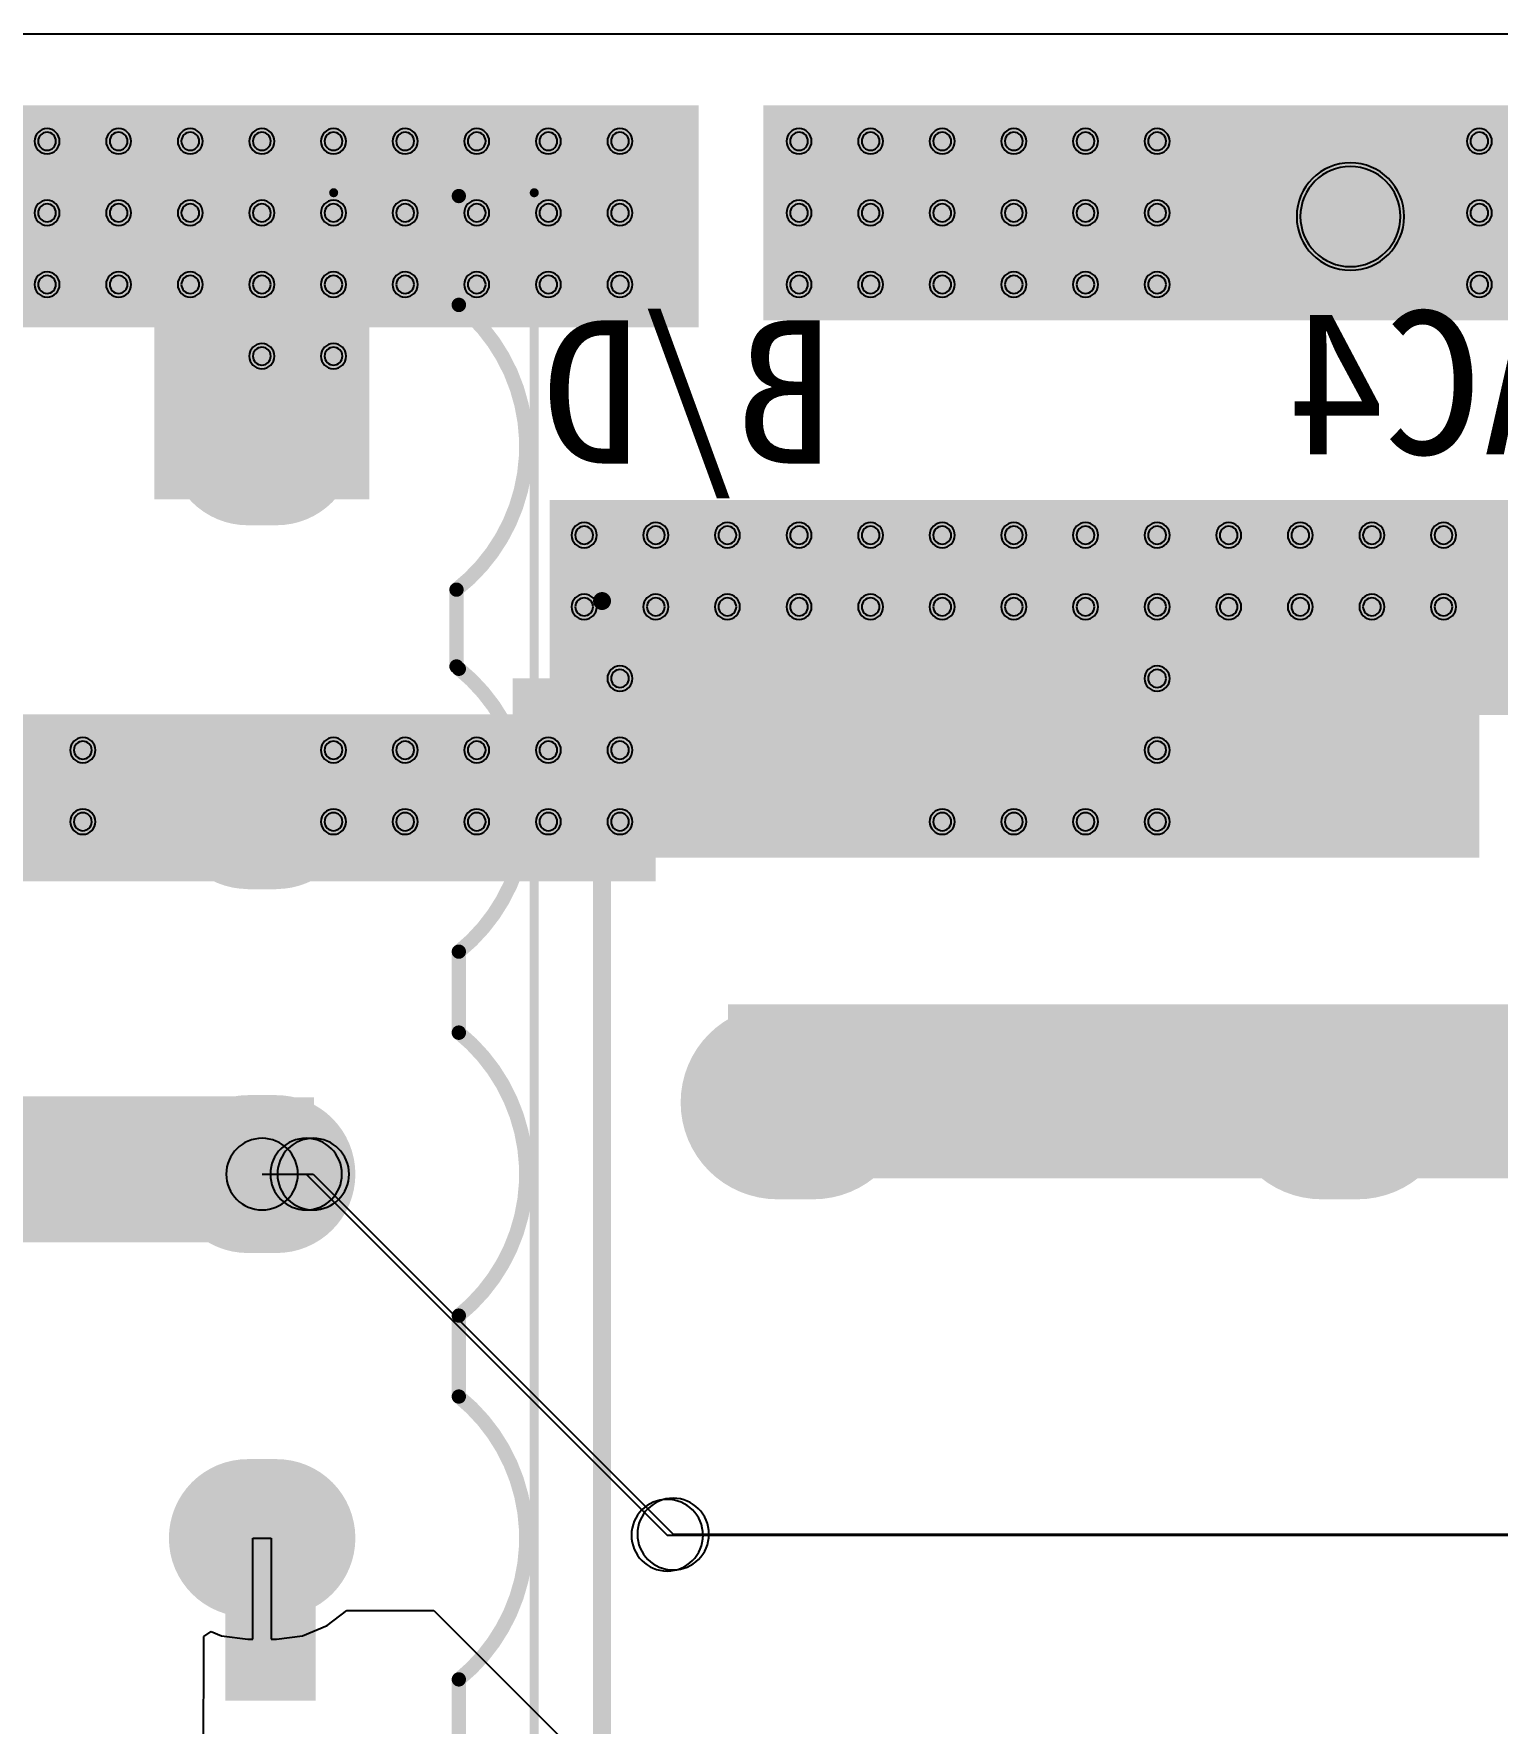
# Model space of a CAD drawing. Header units: inches. Extents: x 32166 to 34772, y 2386 to 4229.
# Drawn here: x 33097.6 to 33185.8, y 3170.2 to 3272.1 of the extents above; entities that cross this region are included whole.
import ezdxf

# ---------------------------------------------------------------- set-up
doc = ezdxf.new("R2010")
doc.units = ezdxf.units.IN
doc.header["$LTSCALE"] = 0.64311
doc.header["$MEASUREMENT"] = 0
for name, color, linetype in [('BOTTOMLAYER', 5, 'CONTINUOUS'), ('BOTTOMOVERLAY', 54, 'CONTINUOUS'), ('BOTTOMSOLDER', 6, 'CONTINUOUS'), ('KEEPOUTLAYER', 6, 'CONTINUOUS'), ('MULTILAYER', 9, 'CONTINUOUS')]:
    doc.layers.add(name, color=color, linetype=linetype)
doc.styles.get("Standard").update_dxf_attribs({"font": 'txt', "width": 0.8})

msp = doc.modelspace()

# ---------------------------------------------------------------- linework, layer by layer
at = {"layer": 'BOTTOMLAYER'}
for p, q in [((33111.34, 3203.28), (33114.43, 3203.28)), ((33114.43, 3203.28), (33136.14, 3181.57)), ((33110.79, 3175.23), (33110.79, 3181.33)), ((33110.79, 3181.33), (33111.89, 3181.33)), ((33111.89, 3181.33), (33111.89, 3175.23)), ((33136.14, 3181.57), (33232.34, 3181.57)), ((33115.26, 3176.05), (33116.45, 3176.97)), ((33116.45, 3176.97), (33121.7, 3176.97)), ((33121.7, 3176.97), (33129.86, 3168.8)), ((33113.78, 3175.44), (33115.26, 3176.05)), ((33107.81, 3165.32), (33107.83, 3175.39)), ((33107.83, 3175.39), (33108.28, 3175.7)), ((33108.28, 3175.7), (33108.9, 3175.44)), ((33108.9, 3175.44), (33110.48, 3175.23)), ((33110.48, 3175.23), (33110.79, 3175.23)), ((33111.89, 3175.23), (33112.21, 3175.23)), ((33112.21, 3175.23), (33113.78, 3175.44))]:
    msp.add_line(p, q, dxfattribs=at)
for points, const_width in [([(33106.4, 3259.48, 1), (33106.4, 3256.89, 1)], 2.59), ([(33110.48, 3249.33, 1), (33110.48, 3245.01, 1)], 4.32), ([(33112.21, 3249.33, 1), (33112.21, 3245.01, 1)], 4.32), ([(33145.13, 3229.63, 1), (33139.73, 3229.63, 1)], 5.4), ([(33147.29, 3229.63, 1), (33141.89, 3229.63, 1)], 5.4), ([(33177.96, 3229.63, 1), (33172.56, 3229.63, 1)], 5.4), ([(33180.12, 3229.63, 1), (33174.72, 3229.63, 1)], 5.4), ([(33154.96, 3232.39, 1), (33154.96, 3229.8, 1)], 2.59), ([(33160.58, 3232.39, 1), (33160.58, 3229.8, 1)], 2.59), ([(33110.48, 3227.38, 1), (33110.48, 3223.06, 1)], 4.32), ([(33112.21, 3227.38, 1), (33112.21, 3223.06, 1)], 4.32), ([(33106.4, 3226.56, 1), (33106.4, 3223.97, 1)], 2.59), ([(33145.13, 3207.6, 1), (33139.73, 3207.6, 1)], 5.4), ([(33147.29, 3207.6, 1), (33141.89, 3207.6, 1)], 5.4), ([(33177.96, 3207.6, 1), (33172.56, 3207.6, 1)], 5.4), ([(33180.12, 3207.6, 1), (33174.72, 3207.6, 1)], 5.4), ([(33156.69, 3208.96, 1), (33156.69, 3205.72, 1)], 3.24), ([(33158.85, 3208.96, 1), (33158.85, 3205.72, 1)], 3.24), ([(33110.48, 3205.44, 1), (33110.48, 3201.12, 1)], 4.32), ([(33112.21, 3205.44, 1), (33112.21, 3201.12, 1)], 4.32), ([(33110.48, 3183.49, 1), (33110.48, 3179.17, 1)], 4.32), ([(33112.21, 3183.49, 1), (33112.21, 3179.17, 1)], 4.32)]:
    msp.add_lwpolyline(points, format="xyb", close=True, dxfattribs=dict(at, const_width=const_width))
for points, const_width in [([(33110.48, 3247.17), (33112.21, 3247.17)], 8.64), ([(33142.43, 3229.63), (33144.59, 3229.63)], 10.8), ([(33175.26, 3229.63), (33177.42, 3229.63)], 10.8), ([(33160.58, 3231.1), (33154.96, 3231.1)], 5.18), ([(33110.48, 3225.22), (33112.21, 3225.22)], 8.64), ([(33142.43, 3207.6), (33144.59, 3207.6)], 10.8), ([(33175.26, 3207.6), (33177.42, 3207.6)], 10.8), ([(33158.85, 3207.34), (33156.69, 3207.34)], 6.48), ([(33110.48, 3203.28), (33112.21, 3203.28)], 8.64), ([(33110.48, 3181.33), (33112.21, 3181.33)], 8.64)]:
    msp.add_lwpolyline(points, dxfattribs=dict(at, const_width=const_width))
for centre, radius, start, end in [((33098.37, 3265.57), 0.54, 0, 180), ((33098.37, 3265.57), 0.54, 180, 0), ((33102.69, 3265.57), 0.54, 0, 180), ((33102.69, 3265.57), 0.54, 180, 0), ((33107.01, 3265.57), 0.54, 0, 180), ((33107.01, 3265.57), 0.54, 180, 0), ((33111.33, 3265.57), 0.54, 0, 180), ((33111.33, 3265.57), 0.54, 180, 0), ((33115.65, 3265.57), 0.54, 0, 180), ((33115.65, 3265.57), 0.54, 180, 0), ((33119.97, 3265.57), 0.54, 0, 180), ((33119.97, 3265.57), 0.54, 180, 0), ((33124.29, 3265.57), 0.54, 0, 180), ((33124.29, 3265.57), 0.54, 180, 0), ((33128.61, 3265.57), 0.54, 0, 180), ((33128.61, 3265.57), 0.54, 180, 0), ((33132.93, 3265.57), 0.54, 0, 180), ((33132.93, 3265.57), 0.54, 180, 0), ((33143.73, 3265.57), 0.54, 0, 180), ((33143.73, 3265.57), 0.54, 180, 0), ((33148.05, 3265.57), 0.54, 0, 180), ((33148.05, 3265.57), 0.54, 180, 0), ((33152.37, 3265.57), 0.54, 0, 180), ((33152.37, 3265.57), 0.54, 180, 0), ((33156.69, 3265.57), 0.54, 0, 180), ((33156.69, 3265.57), 0.54, 180, 0), ((33161.01, 3265.57), 0.54, 0, 180), ((33161.01, 3265.57), 0.54, 180, 0), ((33165.33, 3265.57), 0.54, 0, 180), ((33165.33, 3265.57), 0.54, 180, 0), ((33184.77, 3265.57), 0.54, 0, 180), ((33184.77, 3265.57), 0.54, 180, 0), ((33176.99, 3261.03), 3.02, 0, 180), ((33098.37, 3261.25), 0.54, 0, 180), ((33102.69, 3261.25), 0.54, 0, 180), ((33107.01, 3261.25), 0.54, 0, 180), ((33111.33, 3261.25), 0.54, 0, 180), ((33115.65, 3261.25), 0.54, 0, 180), ((33119.97, 3261.25), 0.54, 0, 180), ((33124.29, 3261.25), 0.54, 0, 180), ((33128.61, 3261.25), 0.54, 0, 180), ((33132.93, 3261.25), 0.54, 0, 180), ((33143.73, 3261.25), 0.54, 0, 180), ((33148.05, 3261.25), 0.54, 0, 180), ((33152.37, 3261.25), 0.54, 0, 180), ((33156.69, 3261.25), 0.54, 0, 180), ((33161.01, 3261.25), 0.54, 0, 180), ((33165.33, 3261.25), 0.54, 0, 180), ((33184.77, 3261.25), 0.54, 0, 180), ((33098.37, 3261.25), 0.54, 180, 0), ((33102.69, 3261.25), 0.54, 180, 0), ((33107.01, 3261.25), 0.54, 180, 0), ((33111.33, 3261.25), 0.54, 180, 0), ((33115.65, 3261.25), 0.54, 180, 0), ((33119.97, 3261.25), 0.54, 180, 0), ((33124.29, 3261.25), 0.54, 180, 0), ((33128.61, 3261.25), 0.54, 180, 0), ((33132.93, 3261.25), 0.54, 180, 0), ((33143.73, 3261.25), 0.54, 180, 0), ((33148.05, 3261.25), 0.54, 180, 0), ((33152.37, 3261.25), 0.54, 180, 0), ((33156.69, 3261.25), 0.54, 180, 0), ((33161.01, 3261.25), 0.54, 180, 0), ((33165.33, 3261.25), 0.54, 180, 0), ((33176.99, 3261.03), 3.02, 180, 0), ((33184.77, 3261.25), 0.54, 180, 0), ((33098.37, 3256.93), 0.54, 0, 180), ((33102.69, 3256.93), 0.54, 0, 180), ((33107.01, 3256.93), 0.54, 0, 180), ((33111.33, 3256.93), 0.54, 0, 180), ((33115.65, 3256.93), 0.54, 0, 180), ((33119.97, 3256.93), 0.54, 0, 180), ((33124.29, 3256.93), 0.54, 0, 180), ((33128.61, 3256.93), 0.54, 0, 180), ((33132.93, 3256.93), 0.54, 0, 180), ((33143.73, 3256.93), 0.54, 0, 180), ((33148.05, 3256.93), 0.54, 0, 180), ((33152.37, 3256.93), 0.54, 0, 180), ((33156.69, 3256.93), 0.54, 0, 180), ((33161.01, 3256.93), 0.54, 0, 180), ((33165.33, 3256.93), 0.54, 0, 180), ((33184.77, 3256.93), 0.54, 0, 180), ((33098.37, 3256.93), 0.54, 180, 0), ((33102.69, 3256.93), 0.54, 180, 0), ((33107.01, 3256.93), 0.54, 180, 0), ((33111.33, 3256.93), 0.54, 180, 0), ((33115.65, 3256.93), 0.54, 180, 0), ((33119.97, 3256.93), 0.54, 180, 0), ((33124.29, 3256.93), 0.54, 180, 0), ((33128.61, 3256.93), 0.54, 180, 0), ((33132.93, 3256.93), 0.54, 180, 0), ((33143.73, 3256.93), 0.54, 180, 0), ((33148.05, 3256.93), 0.54, 180, 0), ((33152.37, 3256.93), 0.54, 180, 0), ((33156.69, 3256.93), 0.54, 180, 0), ((33161.01, 3256.93), 0.54, 180, 0), ((33165.33, 3256.93), 0.54, 180, 0), ((33184.77, 3256.93), 0.54, 180, 0), ((33111.33, 3252.61), 0.54, 0, 180), ((33111.33, 3252.61), 0.54, 180, 0), ((33115.65, 3252.61), 0.54, 0, 180), ((33115.65, 3252.61), 0.54, 180, 0), ((33130.77, 3241.81), 0.54, 0, 180), ((33130.77, 3241.81), 0.54, 0, 180), ((33135.09, 3241.81), 0.54, 0, 180), ((33139.41, 3241.81), 0.54, 0, 180), ((33143.73, 3241.81), 0.54, 0, 180), ((33148.05, 3241.81), 0.54, 0, 180), ((33152.37, 3241.81), 0.54, 0, 180), ((33156.69, 3241.81), 0.54, 0, 180), ((33161.01, 3241.81), 0.54, 0, 180), ((33165.33, 3241.81), 0.54, 0, 180), ((33169.65, 3241.81), 0.54, 0, 180), ((33173.97, 3241.81), 0.54, 0, 180), ((33178.29, 3241.81), 0.54, 0, 180), ((33182.61, 3241.81), 0.54, 0, 180), ((33130.77, 3241.81), 0.54, 180, 0), ((33130.77, 3241.81), 0.54, 180, 0), ((33135.09, 3241.81), 0.54, 180, 0), ((33139.41, 3241.81), 0.54, 180, 0), ((33143.73, 3241.81), 0.54, 180, 0), ((33148.05, 3241.81), 0.54, 180, 0), ((33152.37, 3241.81), 0.54, 180, 0), ((33156.69, 3241.81), 0.54, 180, 0), ((33161.01, 3241.81), 0.54, 180, 0), ((33165.33, 3241.81), 0.54, 180, 0), ((33169.65, 3241.81), 0.54, 180, 0), ((33173.97, 3241.81), 0.54, 180, 0), ((33178.29, 3241.81), 0.54, 180, 0), ((33182.61, 3241.81), 0.54, 180, 0), ((33130.77, 3237.49), 0.54, 0, 180), ((33135.09, 3237.49), 0.54, 0, 180), ((33135.09, 3237.49), 0.54, 0, 180), ((33139.41, 3237.49), 0.54, 0, 180), ((33143.73, 3237.49), 0.54, 0, 180), ((33148.05, 3237.49), 0.54, 0, 180), ((33148.05, 3237.49), 0.54, 0, 180), ((33152.37, 3237.49), 0.54, 0, 180), ((33156.69, 3237.49), 0.54, 0, 180), ((33161.01, 3237.49), 0.54, 0, 180), ((33161.01, 3237.49), 0.54, 0, 180), ((33165.33, 3237.49), 0.54, 0, 180), ((33169.65, 3237.49), 0.54, 0, 180), ((33173.97, 3237.49), 0.54, 0, 180), ((33173.97, 3237.49), 0.54, 0, 180), ((33178.29, 3237.49), 0.54, 0, 180), ((33182.61, 3237.49), 0.54, 0, 180), ((33130.77, 3237.49), 0.54, 180, 0), ((33135.09, 3237.49), 0.54, 180, 0), ((33135.09, 3237.49), 0.54, 180, 0), ((33139.41, 3237.49), 0.54, 180, 0), ((33143.73, 3237.49), 0.54, 180, 0), ((33148.05, 3237.49), 0.54, 180, 0), ((33148.05, 3237.49), 0.54, 180, 0), ((33152.37, 3237.49), 0.54, 180, 0), ((33156.69, 3237.49), 0.54, 180, 0), ((33161.01, 3237.49), 0.54, 180, 0), ((33161.01, 3237.49), 0.54, 180, 0), ((33165.33, 3237.49), 0.54, 180, 0), ((33169.65, 3237.49), 0.54, 180, 0), ((33173.97, 3237.49), 0.54, 180, 0), ((33173.97, 3237.49), 0.54, 180, 0), ((33178.29, 3237.49), 0.54, 180, 0), ((33182.61, 3237.49), 0.54, 180, 0), ((33132.93, 3233.17), 0.54, 0, 180), ((33132.93, 3233.17), 0.54, 180, 0), ((33165.33, 3233.17), 0.54, 0, 180), ((33165.33, 3233.17), 0.54, 180, 0), ((33100.53, 3228.85), 0.54, 0, 180), ((33100.53, 3228.85), 0.54, 180, 0), ((33115.65, 3228.85), 0.54, 0, 180), ((33115.65, 3228.85), 0.54, 180, 0), ((33119.97, 3228.85), 0.54, 0, 180), ((33119.97, 3228.85), 0.54, 180, 0), ((33124.29, 3228.85), 0.54, 0, 180), ((33124.29, 3228.85), 0.54, 180, 0), ((33128.61, 3228.85), 0.54, 0, 180), ((33128.61, 3228.85), 0.54, 0, 180), ((33128.61, 3228.85), 0.54, 180, 0), ((33128.61, 3228.85), 0.54, 180, 0), ((33132.93, 3228.85), 0.54, 0, 180), ((33132.93, 3228.85), 0.54, 0, 180), ((33132.93, 3228.85), 0.54, 180, 0), ((33132.93, 3228.85), 0.54, 180, 0), ((33165.33, 3228.85), 0.54, 0, 180), ((33165.33, 3228.85), 0.54, 180, 0), ((33100.53, 3224.53), 0.54, 0, 180), ((33115.65, 3224.53), 0.54, 0, 180), ((33119.97, 3224.53), 0.54, 0, 180), ((33124.29, 3224.53), 0.54, 0, 180), ((33128.61, 3224.53), 0.54, 0, 180), ((33132.93, 3224.53), 0.54, 0, 180), ((33152.37, 3224.53), 0.54, 0, 180), ((33156.69, 3224.53), 0.54, 0, 180), ((33161.01, 3224.53), 0.54, 0, 180), ((33161.01, 3224.53), 0.54, 0, 180), ((33165.33, 3224.53), 0.54, 0, 180), ((33165.33, 3224.53), 0.54, 0, 180), ((33100.53, 3224.53), 0.54, 180, 0), ((33115.65, 3224.53), 0.54, 180, 0), ((33119.97, 3224.53), 0.54, 180, 0), ((33124.29, 3224.53), 0.54, 180, 0), ((33128.61, 3224.53), 0.54, 180, 0), ((33132.93, 3224.53), 0.54, 180, 0), ((33152.37, 3224.53), 0.54, 180, 0), ((33156.69, 3224.53), 0.54, 180, 0), ((33161.01, 3224.53), 0.54, 180, 0), ((33161.01, 3224.53), 0.54, 180, 0), ((33165.33, 3224.53), 0.54, 180, 0), ((33165.33, 3224.53), 0.54, 180, 0), ((33111.34, 3203.28), 2.16, 0, 180), ((33114.43, 3203.28), 2.16, 0, 180), ((33114.43, 3203.28), 2.16, 0, 180), ((33111.34, 3203.28), 2.16, 180, 0), ((33114.43, 3203.28), 2.16, 180, 0), ((33114.43, 3203.28), 2.16, 180, 0), ((33136.14, 3181.57), 2.16, 0, 180), ((33136.14, 3181.57), 2.16, 0, 180), ((33136.14, 3181.57), 2.16, 180, 0), ((33136.14, 3181.57), 2.16, 180, 0)]:
    msp.add_arc(centre, radius, start, end, dxfattribs=at)
for points in [[(33065.97, 3254.77), (33137.25, 3254.77), (33065.97, 3267.73), (33137.25, 3267.73)], [(33141.57, 3254.77), (33614.61, 3254.77), (33141.57, 3267.73), (33614.61, 3267.73)], [(33104.85, 3243.97), (33117.81, 3243.97), (33104.85, 3261.25), (33117.81, 3261.25)], [(33128.69, 3230.97), (33196.47, 3230.97), (33128.69, 3243.93), (33196.47, 3243.93)], [(33126.45, 3222.37), (33184.77, 3222.37), (33126.45, 3233.17), (33184.77, 3233.17)], [(33090.42, 3220.93), (33135.09, 3220.93), (33090.42, 3231.01), (33135.09, 3231.01)], [(33139.45, 3203.02), (33215.01, 3203.02), (33139.45, 3213.51), (33215.01, 3213.51)], [(33077.46, 3199.33), (33111.34, 3199.33), (33077.46, 3207.97), (33111.34, 3207.97)], [(33109.12, 3171.52), (33114.57, 3171.52), (33109.12, 3181.11), (33114.57, 3181.11)]]:
    msp.add_solid(points, dxfattribs=at)
at = {"layer": 'BOTTOMOVERLAY'}
for points, const_width in [([(33090.61, 3262.46), (33115.66, 3262.46)], 0.549), ([(33115.66, 3262.46), (33127.76, 3262.46)], 0.549), ([(33123.21, 3255.7), (33123.21, 3262.26)], 0.864), ([(33127.76, 3100.2), (33127.76, 3262.46)], 0.549), ([(33123.07, 3233.9), (33123.07, 3238.53)], 0.864), ([(33131.85, 3237.84), (33188.01, 3237.84)], 1.08), ([(33131.85, 3112.56), (33131.85, 3237.84)], 1.08), ([(33123.21, 3211.81), (33123.21, 3216.69)], 0.864), ([(33123.21, 3189.86), (33123.21, 3194.75)], 0.864), ([(33123.21, 3167.92), (33123.21, 3172.8)], 0.864)]:
    msp.add_lwpolyline(points, dxfattribs=dict(at, const_width=const_width))
for points, const_width in [([(33115.66, 3262.6, 1), (33115.66, 3262.33, 1)], 0.274), ([(33115.66, 3262.6, 1), (33115.66, 3262.33, 1)], 0.274), ([(33123.21, 3262.48, 1), (33123.21, 3262.05, 1)], 0.432), ([(33127.76, 3262.6, 1), (33127.76, 3262.33, 1)], 0.274), ([(33127.76, 3262.6, 1), (33127.76, 3262.33, 1)], 0.274), ([(33123.21, 3255.92, 1), (33123.21, 3255.48, 1)], 0.432), ([(33123.21, 3255.92, 1), (33123.21, 3255.48, 1)], 0.432), ([(33123.07, 3238.74, 1), (33123.07, 3238.31, 1)], 0.432), ([(33123.07, 3238.74, 1), (33123.07, 3238.31, 1)], 0.432), ([(33132.12, 3237.84, 1), (33131.58, 3237.84, 1)], 0.54), ([(33132.12, 3237.84, 1), (33131.58, 3237.84, 1)], 0.54), ([(33123.07, 3234.11, 1), (33123.07, 3233.68, 1)], 0.432), ([(33123.21, 3233.97, 1), (33123.21, 3233.54, 1)], 0.432), ([(33123.21, 3216.91, 1), (33123.21, 3216.48, 1)], 0.432), ([(33123.21, 3216.91, 1), (33123.21, 3216.48, 1)], 0.432), ([(33123.21, 3212.03, 1), (33123.21, 3211.59, 1)], 0.432), ([(33123.21, 3212.03, 1), (33123.21, 3211.59, 1)], 0.432), ([(33123.21, 3194.96, 1), (33123.21, 3194.53, 1)], 0.432), ([(33123.21, 3194.96, 1), (33123.21, 3194.53, 1)], 0.432), ([(33123.21, 3190.08, 1), (33123.21, 3189.65, 1)], 0.432), ([(33123.21, 3190.08, 1), (33123.21, 3189.65, 1)], 0.432), ([(33123.21, 3173.02, 1), (33123.21, 3172.59, 1)], 0.432), ([(33123.21, 3173.02, 1), (33123.21, 3172.59, 1)], 0.432)]:
    msp.add_lwpolyline(points, format="xyb", close=True, dxfattribs=dict(at, const_width=const_width))
at = {"layer": 'BOTTOMOVERLAY', "const_width": 0.864}
for points in [[(33123.21, 3255.7, -0.482386), (33123.07, 3238.53)], [(33123.21, 3233.76, -0.477243), (33123.21, 3216.69)], [(33123.21, 3211.81, -0.477243), (33123.21, 3194.75)], [(33123.21, 3189.86, -0.477246), (33123.21, 3172.8)]]:
    msp.add_lwpolyline(points, format="xyb", dxfattribs=at)
at = {"layer": 'BOTTOMSOLDER'}
for p, q in [((33111.34, 3203.28), (33114, 3203.28)), ((33114, 3203.28), (33135.78, 3181.5)), ((33135.78, 3181.5), (33237, 3181.5))]:
    msp.add_line(p, q, dxfattribs=at)
for points, const_width in [([(33106.4, 3259.7, 1), (33106.4, 3256.67, 1)], 3.03), ([(33110.48, 3249.55, 1), (33110.48, 3244.79, 1)], 4.76), ([(33112.21, 3249.55, 1), (33112.21, 3244.79, 1)], 4.76), ([(33145.35, 3229.63, 1), (33139.51, 3229.63, 1)], 5.84), ([(33147.51, 3229.63, 1), (33141.67, 3229.63, 1)], 5.84), ([(33178.18, 3229.63, 1), (33172.34, 3229.63, 1)], 5.84), ([(33180.34, 3229.63, 1), (33174.5, 3229.63, 1)], 5.84), ([(33154.96, 3232.61, 1), (33154.96, 3229.58, 1)], 3.03), ([(33160.58, 3232.61, 1), (33160.58, 3229.58, 1)], 3.03), ([(33110.48, 3227.6, 1), (33110.48, 3222.85, 1)], 4.76), ([(33112.21, 3227.6, 1), (33112.21, 3222.85, 1)], 4.76), ([(33106.4, 3226.78, 1), (33106.4, 3223.75, 1)], 3.03), ([(33145.35, 3207.6, 1), (33139.51, 3207.6, 1)], 5.84), ([(33147.51, 3207.6, 1), (33141.67, 3207.6, 1)], 5.84), ([(33178.18, 3207.6, 1), (33172.34, 3207.6, 1)], 5.84), ([(33180.34, 3207.6, 1), (33174.5, 3207.6, 1)], 5.84), ([(33156.69, 3209.18, 1), (33156.69, 3205.5, 1)], 3.68), ([(33158.85, 3209.18, 1), (33158.85, 3205.5, 1)], 3.68), ([(33110.48, 3205.66, 1), (33110.48, 3200.9, 1)], 4.76), ([(33112.21, 3205.66, 1), (33112.21, 3200.9, 1)], 4.76), ([(33110.48, 3183.71, 1), (33110.48, 3178.95, 1)], 4.76), ([(33112.21, 3183.71, 1), (33112.21, 3178.95, 1)], 4.76)]:
    msp.add_lwpolyline(points, format="xyb", close=True, dxfattribs=dict(at, const_width=const_width))
for points, const_width in [([(33110.48, 3247.17), (33112.21, 3247.17)], 9.52), ([(33142.43, 3229.63), (33144.59, 3229.63)], 11.68), ([(33175.26, 3229.63), (33177.42, 3229.63)], 11.68), ([(33160.58, 3231.1), (33154.96, 3231.1)], 6.06), ([(33110.48, 3225.22), (33112.21, 3225.22)], 9.52), ([(33142.43, 3207.6), (33144.59, 3207.6)], 11.68), ([(33175.26, 3207.6), (33177.42, 3207.6)], 11.68), ([(33158.85, 3207.34), (33156.69, 3207.34)], 7.36), ([(33110.48, 3203.28), (33112.21, 3203.28)], 9.52), ([(33110.48, 3181.33), (33112.21, 3181.33)], 9.52)]:
    msp.add_lwpolyline(points, dxfattribs=dict(at, const_width=const_width))
for centre, radius, start, end in [((33098.37, 3265.57), 0.759, 0, 180), ((33098.37, 3265.57), 0.759, 180, 0), ((33102.69, 3265.57), 0.759, 0, 180), ((33102.69, 3265.57), 0.759, 180, 0), ((33107.01, 3265.57), 0.759, 0, 180), ((33107.01, 3265.57), 0.759, 180, 0), ((33111.33, 3265.57), 0.759, 0, 180), ((33111.33, 3265.57), 0.759, 180, 0), ((33115.65, 3265.57), 0.759, 0, 180), ((33115.65, 3265.57), 0.759, 180, 0), ((33119.97, 3265.57), 0.759, 0, 180), ((33119.97, 3265.57), 0.759, 180, 0), ((33124.29, 3265.57), 0.759, 0, 180), ((33124.29, 3265.57), 0.759, 180, 0), ((33128.61, 3265.57), 0.759, 0, 180), ((33128.61, 3265.57), 0.759, 180, 0), ((33132.93, 3265.57), 0.759, 0, 180), ((33132.93, 3265.57), 0.759, 180, 0), ((33143.73, 3265.57), 0.759, 0, 180), ((33143.73, 3265.57), 0.759, 180, 0), ((33148.05, 3265.57), 0.759, 0, 180), ((33148.05, 3265.57), 0.759, 180, 0), ((33152.37, 3265.57), 0.759, 0, 180), ((33152.37, 3265.57), 0.759, 180, 0), ((33156.69, 3265.57), 0.759, 0, 180), ((33156.69, 3265.57), 0.759, 180, 0), ((33161.01, 3265.57), 0.759, 0, 180), ((33161.01, 3265.57), 0.759, 180, 0), ((33165.33, 3265.57), 0.759, 0, 180), ((33165.33, 3265.57), 0.759, 180, 0), ((33184.77, 3265.57), 0.759, 0, 180), ((33184.77, 3265.57), 0.759, 180, 0), ((33176.99, 3261.03), 3.24, 0, 180), ((33098.37, 3261.25), 0.759, 0, 180), ((33102.69, 3261.25), 0.759, 0, 180), ((33107.01, 3261.25), 0.759, 0, 180), ((33111.33, 3261.25), 0.759, 0, 180), ((33115.65, 3261.25), 0.759, 0, 180), ((33119.97, 3261.25), 0.759, 0, 180), ((33124.29, 3261.25), 0.759, 0, 180), ((33128.61, 3261.25), 0.759, 0, 180), ((33132.93, 3261.25), 0.759, 0, 180), ((33143.73, 3261.25), 0.759, 0, 180), ((33148.05, 3261.25), 0.759, 0, 180), ((33152.37, 3261.25), 0.759, 0, 180), ((33156.69, 3261.25), 0.759, 0, 180), ((33161.01, 3261.25), 0.759, 0, 180), ((33165.33, 3261.25), 0.759, 0, 180), ((33184.77, 3261.25), 0.759, 0, 180), ((33098.37, 3261.25), 0.759, 180, 0), ((33102.69, 3261.25), 0.759, 180, 0), ((33107.01, 3261.25), 0.759, 180, 0), ((33111.33, 3261.25), 0.759, 180, 0), ((33115.65, 3261.25), 0.759, 180, 0), ((33119.97, 3261.25), 0.759, 180, 0), ((33124.29, 3261.25), 0.759, 180, 0), ((33128.61, 3261.25), 0.759, 180, 0), ((33132.93, 3261.25), 0.759, 180, 0), ((33143.73, 3261.25), 0.759, 180, 0), ((33148.05, 3261.25), 0.759, 180, 0), ((33152.37, 3261.25), 0.759, 180, 0), ((33156.69, 3261.25), 0.759, 180, 0), ((33161.01, 3261.25), 0.759, 180, 0), ((33165.33, 3261.25), 0.759, 180, 0), ((33176.99, 3261.03), 3.24, 180, 0), ((33184.77, 3261.25), 0.759, 180, 0), ((33098.37, 3256.93), 0.759, 0, 180), ((33102.69, 3256.93), 0.759, 0, 180), ((33107.01, 3256.93), 0.759, 0, 180), ((33111.33, 3256.93), 0.759, 0, 180), ((33115.65, 3256.93), 0.759, 0, 180), ((33119.97, 3256.93), 0.759, 0, 180), ((33124.29, 3256.93), 0.759, 0, 180), ((33128.61, 3256.93), 0.759, 0, 180), ((33132.93, 3256.93), 0.759, 0, 180), ((33143.73, 3256.93), 0.759, 0, 180), ((33148.05, 3256.93), 0.759, 0, 180), ((33152.37, 3256.93), 0.759, 0, 180), ((33156.69, 3256.93), 0.759, 0, 180), ((33161.01, 3256.93), 0.759, 0, 180), ((33165.33, 3256.93), 0.759, 0, 180), ((33184.77, 3256.93), 0.759, 0, 180), ((33098.37, 3256.93), 0.759, 180, 0), ((33102.69, 3256.93), 0.759, 180, 0), ((33107.01, 3256.93), 0.759, 180, 0), ((33111.33, 3256.93), 0.759, 180, 0), ((33115.65, 3256.93), 0.759, 180, 0), ((33119.97, 3256.93), 0.759, 180, 0), ((33124.29, 3256.93), 0.759, 180, 0), ((33128.61, 3256.93), 0.759, 180, 0), ((33132.93, 3256.93), 0.759, 180, 0), ((33143.73, 3256.93), 0.759, 180, 0), ((33148.05, 3256.93), 0.759, 180, 0), ((33152.37, 3256.93), 0.759, 180, 0), ((33156.69, 3256.93), 0.759, 180, 0), ((33161.01, 3256.93), 0.759, 180, 0), ((33165.33, 3256.93), 0.759, 180, 0), ((33184.77, 3256.93), 0.759, 180, 0), ((33111.33, 3252.61), 0.759, 0, 180), ((33115.65, 3252.61), 0.759, 0, 180), ((33111.33, 3252.61), 0.759, 180, 0), ((33115.65, 3252.61), 0.759, 180, 0), ((33130.77, 3241.81), 0.759, 0, 180), ((33130.77, 3241.81), 0.759, 0, 180), ((33135.09, 3241.81), 0.759, 0, 180), ((33139.41, 3241.81), 0.759, 0, 180), ((33143.73, 3241.81), 0.759, 0, 180), ((33148.05, 3241.81), 0.759, 0, 180), ((33152.37, 3241.81), 0.759, 0, 180), ((33156.69, 3241.81), 0.759, 0, 180), ((33161.01, 3241.81), 0.759, 0, 180), ((33165.33, 3241.81), 0.759, 0, 180), ((33169.65, 3241.81), 0.759, 0, 180), ((33173.97, 3241.81), 0.759, 0, 180), ((33178.29, 3241.81), 0.759, 0, 180), ((33182.61, 3241.81), 0.759, 0, 180), ((33130.77, 3241.81), 0.759, 180, 0), ((33130.77, 3241.81), 0.759, 180, 0), ((33135.09, 3241.81), 0.759, 180, 0), ((33139.41, 3241.81), 0.759, 180, 0), ((33143.73, 3241.81), 0.759, 180, 0), ((33148.05, 3241.81), 0.759, 180, 0), ((33152.37, 3241.81), 0.759, 180, 0), ((33156.69, 3241.81), 0.759, 180, 0), ((33161.01, 3241.81), 0.759, 180, 0), ((33165.33, 3241.81), 0.759, 180, 0), ((33169.65, 3241.81), 0.759, 180, 0), ((33173.97, 3241.81), 0.759, 180, 0), ((33178.29, 3241.81), 0.759, 180, 0), ((33182.61, 3241.81), 0.759, 180, 0), ((33130.77, 3237.49), 0.759, 0, 180), ((33135.09, 3237.49), 0.759, 0, 180), ((33135.09, 3237.49), 0.759, 0, 180), ((33139.41, 3237.49), 0.759, 0, 180), ((33143.73, 3237.49), 0.759, 0, 180), ((33148.05, 3237.49), 0.759, 0, 180), ((33148.05, 3237.49), 0.759, 0, 180), ((33152.37, 3237.49), 0.759, 0, 180), ((33156.69, 3237.49), 0.759, 0, 180), ((33161.01, 3237.49), 0.759, 0, 180), ((33161.01, 3237.49), 0.759, 0, 180), ((33165.33, 3237.49), 0.759, 0, 180), ((33169.65, 3237.49), 0.759, 0, 180), ((33173.97, 3237.49), 0.759, 0, 180), ((33173.97, 3237.49), 0.759, 0, 180), ((33178.29, 3237.49), 0.759, 0, 180), ((33182.61, 3237.49), 0.759, 0, 180), ((33130.77, 3237.49), 0.759, 180, 0), ((33135.09, 3237.49), 0.759, 180, 0), ((33135.09, 3237.49), 0.759, 180, 0), ((33139.41, 3237.49), 0.759, 180, 0), ((33143.73, 3237.49), 0.759, 180, 0), ((33148.05, 3237.49), 0.759, 180, 0), ((33148.05, 3237.49), 0.759, 180, 0), ((33152.37, 3237.49), 0.759, 180, 0), ((33156.69, 3237.49), 0.759, 180, 0), ((33161.01, 3237.49), 0.759, 180, 0), ((33161.01, 3237.49), 0.759, 180, 0), ((33165.33, 3237.49), 0.759, 180, 0), ((33169.65, 3237.49), 0.759, 180, 0), ((33173.97, 3237.49), 0.759, 180, 0), ((33173.97, 3237.49), 0.759, 180, 0), ((33178.29, 3237.49), 0.759, 180, 0), ((33182.61, 3237.49), 0.759, 180, 0), ((33132.93, 3233.17), 0.759, 0, 180), ((33165.33, 3233.17), 0.759, 0, 180), ((33132.93, 3233.17), 0.759, 180, 0), ((33165.33, 3233.17), 0.759, 180, 0), ((33100.53, 3228.85), 0.759, 0, 180), ((33100.53, 3228.85), 0.759, 180, 0), ((33115.65, 3228.85), 0.759, 0, 180), ((33115.65, 3228.85), 0.759, 180, 0), ((33119.97, 3228.85), 0.759, 0, 180), ((33119.97, 3228.85), 0.759, 180, 0), ((33124.29, 3228.85), 0.759, 0, 180), ((33124.29, 3228.85), 0.759, 180, 0), ((33128.61, 3228.85), 0.759, 0, 180), ((33128.61, 3228.85), 0.759, 0, 180), ((33128.61, 3228.85), 0.759, 180, 0), ((33128.61, 3228.85), 0.759, 180, 0), ((33132.93, 3228.85), 0.759, 0, 180), ((33132.93, 3228.85), 0.759, 0, 180), ((33132.93, 3228.85), 0.759, 180, 0), ((33132.93, 3228.85), 0.759, 180, 0), ((33165.33, 3228.85), 0.759, 0, 180), ((33165.33, 3228.85), 0.759, 180, 0), ((33100.53, 3224.53), 0.759, 0, 180), ((33115.65, 3224.53), 0.759, 0, 180), ((33119.97, 3224.53), 0.759, 0, 180), ((33124.29, 3224.53), 0.759, 0, 180), ((33128.61, 3224.53), 0.759, 0, 180), ((33132.93, 3224.53), 0.759, 0, 180), ((33152.37, 3224.53), 0.759, 0, 180), ((33156.69, 3224.53), 0.759, 0, 180), ((33161.01, 3224.53), 0.759, 0, 180), ((33161.01, 3224.53), 0.759, 0, 180), ((33165.33, 3224.53), 0.759, 0, 180), ((33165.33, 3224.53), 0.759, 0, 180), ((33100.53, 3224.53), 0.759, 180, 0), ((33115.65, 3224.53), 0.759, 180, 0), ((33119.97, 3224.53), 0.759, 180, 0), ((33124.29, 3224.53), 0.759, 180, 0), ((33128.61, 3224.53), 0.759, 180, 0), ((33132.93, 3224.53), 0.759, 180, 0), ((33152.37, 3224.53), 0.759, 180, 0), ((33156.69, 3224.53), 0.759, 180, 0), ((33161.01, 3224.53), 0.759, 180, 0), ((33161.01, 3224.53), 0.759, 180, 0), ((33165.33, 3224.53), 0.759, 180, 0), ((33165.33, 3224.53), 0.759, 180, 0), ((33111.34, 3203.28), 2.16, 0, 180), ((33114, 3203.28), 2.16, 0, 180), ((33114, 3203.28), 2.16, 0, 180), ((33111.34, 3203.28), 2.16, 180, 0), ((33114, 3203.28), 2.16, 180, 0), ((33114, 3203.28), 2.16, 180, 0), ((33135.78, 3181.5), 2.16, 0, 180), ((33135.78, 3181.5), 2.16, 0, 180), ((33135.78, 3181.5), 2.16, 180, 0), ((33135.78, 3181.5), 2.16, 180, 0)]:
    msp.add_arc(centre, radius, start, end, dxfattribs=at)
for points in [[(33065.97, 3254.34), (33137.68, 3254.34), (33065.97, 3267.73), (33137.68, 3267.73)], [(33141.57, 3255.2), (33614.61, 3255.2), (33141.57, 3267.73), (33614.61, 3267.73)], [(33105.28, 3243.97), (33117.81, 3243.97), (33105.28, 3253.91), (33117.81, 3253.91)], [(33126.45, 3222.37), (33184.77, 3222.37), (33126.45, 3233.17), (33184.77, 3233.17)], [(33090.59, 3221.07), (33135.09, 3221.07), (33090.59, 3231.01), (33135.09, 3231.01)], [(33139.45, 3203.1), (33214.79, 3203.1), (33139.45, 3213.43), (33214.79, 3213.43)], [(33086.31, 3199.17), (33114.48, 3199.17), (33086.31, 3207.9), (33114.48, 3207.9)]]:
    msp.add_solid(points, dxfattribs=at)
at = {"layer": 'KEEPOUTLAYER'}
msp.add_line((32893.17, 3272.05), (34340.37, 3272.05), dxfattribs=at)
at = {"layer": 'MULTILAYER'}
for points, const_width in [([(33106.4, 3259.48, 1), (33106.4, 3256.89, 1)], 2.59), ([(33110.48, 3249.33, 1), (33110.48, 3245.01, 1)], 4.32), ([(33112.21, 3249.33, 1), (33112.21, 3245.01, 1)], 4.32), ([(33145.13, 3229.63, 1), (33139.73, 3229.63, 1)], 5.4), ([(33147.29, 3229.63, 1), (33141.89, 3229.63, 1)], 5.4), ([(33177.96, 3229.63, 1), (33172.56, 3229.63, 1)], 5.4), ([(33180.12, 3229.63, 1), (33174.72, 3229.63, 1)], 5.4), ([(33154.96, 3232.39, 1), (33154.96, 3229.8, 1)], 2.59), ([(33160.58, 3232.39, 1), (33160.58, 3229.8, 1)], 2.59), ([(33110.48, 3227.38, 1), (33110.48, 3223.06, 1)], 4.32), ([(33112.21, 3227.38, 1), (33112.21, 3223.06, 1)], 4.32), ([(33106.4, 3226.56, 1), (33106.4, 3223.97, 1)], 2.59), ([(33145.13, 3207.6, 1), (33139.73, 3207.6, 1)], 5.4), ([(33147.29, 3207.6, 1), (33141.89, 3207.6, 1)], 5.4), ([(33177.96, 3207.6, 1), (33172.56, 3207.6, 1)], 5.4), ([(33180.12, 3207.6, 1), (33174.72, 3207.6, 1)], 5.4), ([(33156.69, 3208.96, 1), (33156.69, 3205.72, 1)], 3.24), ([(33158.85, 3208.96, 1), (33158.85, 3205.72, 1)], 3.24), ([(33110.48, 3205.44, 1), (33110.48, 3201.12, 1)], 4.32), ([(33112.21, 3205.44, 1), (33112.21, 3201.12, 1)], 4.32), ([(33110.48, 3183.49, 1), (33110.48, 3179.17, 1)], 4.32), ([(33112.21, 3183.49, 1), (33112.21, 3179.17, 1)], 4.32)]:
    msp.add_lwpolyline(points, format="xyb", close=True, dxfattribs=dict(at, const_width=const_width))
for points, const_width in [([(33110.48, 3247.17), (33112.21, 3247.17)], 8.64), ([(33142.43, 3229.63), (33144.59, 3229.63)], 10.8), ([(33175.26, 3229.63), (33177.42, 3229.63)], 10.8), ([(33160.58, 3231.1), (33154.96, 3231.1)], 5.18), ([(33110.48, 3225.22), (33112.21, 3225.22)], 8.64), ([(33142.43, 3207.6), (33144.59, 3207.6)], 10.8), ([(33175.26, 3207.6), (33177.42, 3207.6)], 10.8), ([(33158.85, 3207.34), (33156.69, 3207.34)], 6.48), ([(33110.48, 3203.28), (33112.21, 3203.28)], 8.64), ([(33110.48, 3181.33), (33112.21, 3181.33)], 8.64)]:
    msp.add_lwpolyline(points, dxfattribs=dict(at, const_width=const_width))
for centre, radius, start, end in [((33098.37, 3265.57), 0.54, 0, 180), ((33098.37, 3265.57), 0.54, 180, 0), ((33102.69, 3265.57), 0.54, 0, 180), ((33102.69, 3265.57), 0.54, 180, 0), ((33107.01, 3265.57), 0.54, 0, 180), ((33107.01, 3265.57), 0.54, 180, 0), ((33111.33, 3265.57), 0.54, 0, 180), ((33111.33, 3265.57), 0.54, 180, 0), ((33115.65, 3265.57), 0.54, 0, 180), ((33115.65, 3265.57), 0.54, 180, 0), ((33119.97, 3265.57), 0.54, 0, 180), ((33119.97, 3265.57), 0.54, 180, 0), ((33124.29, 3265.57), 0.54, 0, 180), ((33124.29, 3265.57), 0.54, 180, 0), ((33128.61, 3265.57), 0.54, 0, 180), ((33128.61, 3265.57), 0.54, 180, 0), ((33132.93, 3265.57), 0.54, 0, 180), ((33132.93, 3265.57), 0.54, 180, 0), ((33143.73, 3265.57), 0.54, 0, 180), ((33143.73, 3265.57), 0.54, 180, 0), ((33148.05, 3265.57), 0.54, 0, 180), ((33148.05, 3265.57), 0.54, 180, 0), ((33152.37, 3265.57), 0.54, 0, 180), ((33152.37, 3265.57), 0.54, 180, 0), ((33156.69, 3265.57), 0.54, 0, 180), ((33156.69, 3265.57), 0.54, 180, 0), ((33161.01, 3265.57), 0.54, 0, 180), ((33161.01, 3265.57), 0.54, 180, 0), ((33165.33, 3265.57), 0.54, 0, 180), ((33165.33, 3265.57), 0.54, 180, 0), ((33184.77, 3265.57), 0.54, 0, 180), ((33184.77, 3265.57), 0.54, 180, 0), ((33176.99, 3261.03), 3.02, 0, 180), ((33098.37, 3261.25), 0.54, 0, 180), ((33102.69, 3261.25), 0.54, 0, 180), ((33107.01, 3261.25), 0.54, 0, 180), ((33111.33, 3261.25), 0.54, 0, 180), ((33115.65, 3261.25), 0.54, 0, 180), ((33119.97, 3261.25), 0.54, 0, 180), ((33124.29, 3261.25), 0.54, 0, 180), ((33128.61, 3261.25), 0.54, 0, 180), ((33132.93, 3261.25), 0.54, 0, 180), ((33143.73, 3261.25), 0.54, 0, 180), ((33148.05, 3261.25), 0.54, 0, 180), ((33152.37, 3261.25), 0.54, 0, 180), ((33156.69, 3261.25), 0.54, 0, 180), ((33161.01, 3261.25), 0.54, 0, 180), ((33165.33, 3261.25), 0.54, 0, 180), ((33184.77, 3261.25), 0.54, 0, 180), ((33098.37, 3261.25), 0.54, 180, 0), ((33102.69, 3261.25), 0.54, 180, 0), ((33107.01, 3261.25), 0.54, 180, 0), ((33111.33, 3261.25), 0.54, 180, 0), ((33115.65, 3261.25), 0.54, 180, 0), ((33119.97, 3261.25), 0.54, 180, 0), ((33124.29, 3261.25), 0.54, 180, 0), ((33128.61, 3261.25), 0.54, 180, 0), ((33132.93, 3261.25), 0.54, 180, 0), ((33143.73, 3261.25), 0.54, 180, 0), ((33148.05, 3261.25), 0.54, 180, 0), ((33152.37, 3261.25), 0.54, 180, 0), ((33156.69, 3261.25), 0.54, 180, 0), ((33161.01, 3261.25), 0.54, 180, 0), ((33165.33, 3261.25), 0.54, 180, 0), ((33176.99, 3261.03), 3.02, 180, 0), ((33184.77, 3261.25), 0.54, 180, 0), ((33098.37, 3256.93), 0.54, 0, 180), ((33102.69, 3256.93), 0.54, 0, 180), ((33107.01, 3256.93), 0.54, 0, 180), ((33111.33, 3256.93), 0.54, 0, 180), ((33115.65, 3256.93), 0.54, 0, 180), ((33119.97, 3256.93), 0.54, 0, 180), ((33124.29, 3256.93), 0.54, 0, 180), ((33128.61, 3256.93), 0.54, 0, 180), ((33132.93, 3256.93), 0.54, 0, 180), ((33143.73, 3256.93), 0.54, 0, 180), ((33148.05, 3256.93), 0.54, 0, 180), ((33152.37, 3256.93), 0.54, 0, 180), ((33156.69, 3256.93), 0.54, 0, 180), ((33161.01, 3256.93), 0.54, 0, 180), ((33165.33, 3256.93), 0.54, 0, 180), ((33184.77, 3256.93), 0.54, 0, 180), ((33098.37, 3256.93), 0.54, 180, 0), ((33102.69, 3256.93), 0.54, 180, 0), ((33107.01, 3256.93), 0.54, 180, 0), ((33111.33, 3256.93), 0.54, 180, 0), ((33115.65, 3256.93), 0.54, 180, 0), ((33119.97, 3256.93), 0.54, 180, 0), ((33124.29, 3256.93), 0.54, 180, 0), ((33128.61, 3256.93), 0.54, 180, 0), ((33132.93, 3256.93), 0.54, 180, 0), ((33143.73, 3256.93), 0.54, 180, 0), ((33148.05, 3256.93), 0.54, 180, 0), ((33152.37, 3256.93), 0.54, 180, 0), ((33156.69, 3256.93), 0.54, 180, 0), ((33161.01, 3256.93), 0.54, 180, 0), ((33165.33, 3256.93), 0.54, 180, 0), ((33184.77, 3256.93), 0.54, 180, 0), ((33111.33, 3252.61), 0.54, 0, 180), ((33111.33, 3252.61), 0.54, 180, 0), ((33115.65, 3252.61), 0.54, 0, 180), ((33115.65, 3252.61), 0.54, 180, 0), ((33130.77, 3241.81), 0.54, 0, 180), ((33130.77, 3241.81), 0.54, 0, 180), ((33135.09, 3241.81), 0.54, 0, 180), ((33139.41, 3241.81), 0.54, 0, 180), ((33143.73, 3241.81), 0.54, 0, 180), ((33148.05, 3241.81), 0.54, 0, 180), ((33152.37, 3241.81), 0.54, 0, 180), ((33156.69, 3241.81), 0.54, 0, 180), ((33161.01, 3241.81), 0.54, 0, 180), ((33165.33, 3241.81), 0.54, 0, 180), ((33169.65, 3241.81), 0.54, 0, 180), ((33173.97, 3241.81), 0.54, 0, 180), ((33178.29, 3241.81), 0.54, 0, 180), ((33182.61, 3241.81), 0.54, 0, 180), ((33130.77, 3241.81), 0.54, 180, 0), ((33130.77, 3241.81), 0.54, 180, 0), ((33135.09, 3241.81), 0.54, 180, 0), ((33139.41, 3241.81), 0.54, 180, 0), ((33143.73, 3241.81), 0.54, 180, 0), ((33148.05, 3241.81), 0.54, 180, 0), ((33152.37, 3241.81), 0.54, 180, 0), ((33156.69, 3241.81), 0.54, 180, 0), ((33161.01, 3241.81), 0.54, 180, 0), ((33165.33, 3241.81), 0.54, 180, 0), ((33169.65, 3241.81), 0.54, 180, 0), ((33173.97, 3241.81), 0.54, 180, 0), ((33178.29, 3241.81), 0.54, 180, 0), ((33182.61, 3241.81), 0.54, 180, 0), ((33130.77, 3237.49), 0.54, 0, 180), ((33135.09, 3237.49), 0.54, 0, 180), ((33135.09, 3237.49), 0.54, 0, 180), ((33139.41, 3237.49), 0.54, 0, 180), ((33143.73, 3237.49), 0.54, 0, 180), ((33148.05, 3237.49), 0.54, 0, 180), ((33148.05, 3237.49), 0.54, 0, 180), ((33152.37, 3237.49), 0.54, 0, 180), ((33156.69, 3237.49), 0.54, 0, 180), ((33161.01, 3237.49), 0.54, 0, 180), ((33161.01, 3237.49), 0.54, 0, 180), ((33165.33, 3237.49), 0.54, 0, 180), ((33169.65, 3237.49), 0.54, 0, 180), ((33173.97, 3237.49), 0.54, 0, 180), ((33173.97, 3237.49), 0.54, 0, 180), ((33178.29, 3237.49), 0.54, 0, 180), ((33182.61, 3237.49), 0.54, 0, 180), ((33130.77, 3237.49), 0.54, 180, 0), ((33135.09, 3237.49), 0.54, 180, 0), ((33135.09, 3237.49), 0.54, 180, 0), ((33139.41, 3237.49), 0.54, 180, 0), ((33143.73, 3237.49), 0.54, 180, 0), ((33148.05, 3237.49), 0.54, 180, 0), ((33148.05, 3237.49), 0.54, 180, 0), ((33152.37, 3237.49), 0.54, 180, 0), ((33156.69, 3237.49), 0.54, 180, 0), ((33161.01, 3237.49), 0.54, 180, 0), ((33161.01, 3237.49), 0.54, 180, 0), ((33165.33, 3237.49), 0.54, 180, 0), ((33169.65, 3237.49), 0.54, 180, 0), ((33173.97, 3237.49), 0.54, 180, 0), ((33173.97, 3237.49), 0.54, 180, 0), ((33178.29, 3237.49), 0.54, 180, 0), ((33182.61, 3237.49), 0.54, 180, 0), ((33132.93, 3233.17), 0.54, 0, 180), ((33132.93, 3233.17), 0.54, 180, 0), ((33165.33, 3233.17), 0.54, 0, 180), ((33165.33, 3233.17), 0.54, 180, 0), ((33100.53, 3228.85), 0.54, 0, 180), ((33100.53, 3228.85), 0.54, 180, 0), ((33115.65, 3228.85), 0.54, 0, 180), ((33115.65, 3228.85), 0.54, 180, 0), ((33119.97, 3228.85), 0.54, 0, 180), ((33119.97, 3228.85), 0.54, 180, 0), ((33124.29, 3228.85), 0.54, 0, 180), ((33124.29, 3228.85), 0.54, 180, 0), ((33128.61, 3228.85), 0.54, 0, 180), ((33128.61, 3228.85), 0.54, 0, 180), ((33128.61, 3228.85), 0.54, 180, 0), ((33128.61, 3228.85), 0.54, 180, 0), ((33132.93, 3228.85), 0.54, 0, 180), ((33132.93, 3228.85), 0.54, 0, 180), ((33132.93, 3228.85), 0.54, 180, 0), ((33132.93, 3228.85), 0.54, 180, 0), ((33165.33, 3228.85), 0.54, 0, 180), ((33165.33, 3228.85), 0.54, 180, 0), ((33100.53, 3224.53), 0.54, 0, 180), ((33115.65, 3224.53), 0.54, 0, 180), ((33119.97, 3224.53), 0.54, 0, 180), ((33124.29, 3224.53), 0.54, 0, 180), ((33128.61, 3224.53), 0.54, 0, 180), ((33132.93, 3224.53), 0.54, 0, 180), ((33152.37, 3224.53), 0.54, 0, 180), ((33156.69, 3224.53), 0.54, 0, 180), ((33161.01, 3224.53), 0.54, 0, 180), ((33161.01, 3224.53), 0.54, 0, 180), ((33165.33, 3224.53), 0.54, 0, 180), ((33165.33, 3224.53), 0.54, 0, 180), ((33100.53, 3224.53), 0.54, 180, 0), ((33115.65, 3224.53), 0.54, 180, 0), ((33119.97, 3224.53), 0.54, 180, 0), ((33124.29, 3224.53), 0.54, 180, 0), ((33128.61, 3224.53), 0.54, 180, 0), ((33132.93, 3224.53), 0.54, 180, 0), ((33152.37, 3224.53), 0.54, 180, 0), ((33156.69, 3224.53), 0.54, 180, 0), ((33161.01, 3224.53), 0.54, 180, 0), ((33161.01, 3224.53), 0.54, 180, 0), ((33165.33, 3224.53), 0.54, 180, 0), ((33165.33, 3224.53), 0.54, 180, 0)]:
    msp.add_arc(centre, radius, start, end, dxfattribs=at)

# ---------------------------------------------------------------- texts
at = {"layer": 'BOTTOMOVERLAY', "text_generation_flag": 2}
for s, p in [('B/D', (33145.89, 3246.13)), ('AC4', (33190.82, 3246.69))]:
    msp.add_text(s, height=8.64, rotation=360, dxfattribs=at).set_placement(p)

doc.saveas('drawing.dxf')
